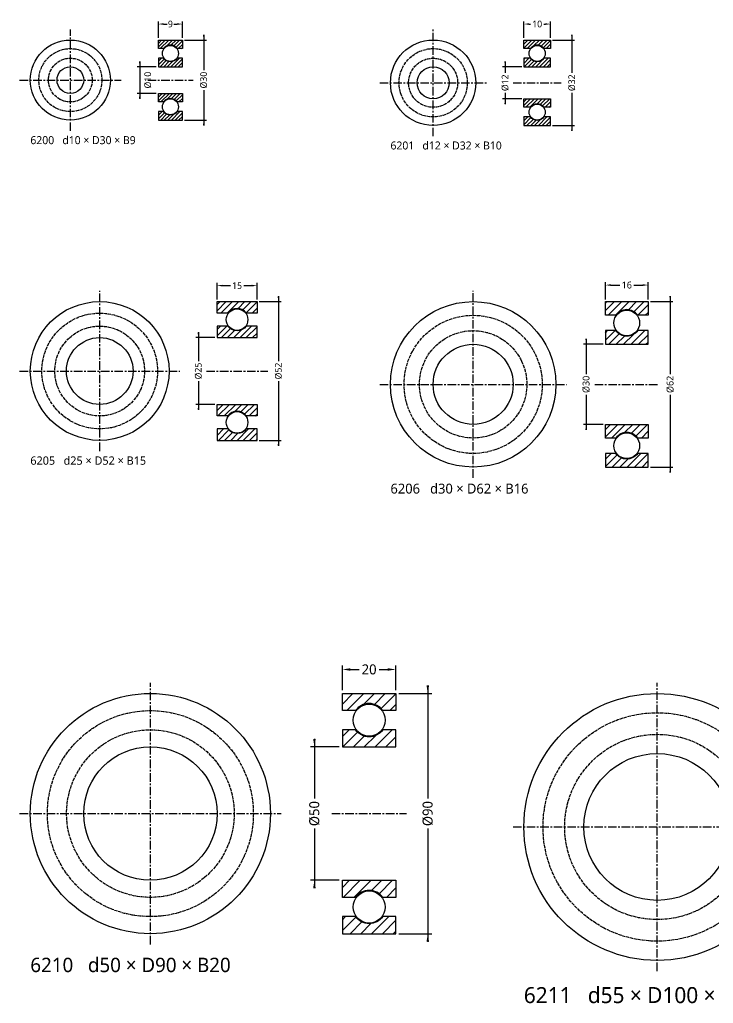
# Model space of a CAD drawing. Header units: millimetres. Extents: x -4 to 1088, y -943 to 2.
# Drawn here: x -4 to 256, y -366.9 to 1.6 of the extents above; entities that cross this region are included whole.
import ezdxf

# ---------------------------------------------------------------- set-up
doc = ezdxf.new("R2010")
doc.units = ezdxf.units.MM
doc.linetypes.add('CENTER', pattern=[5.08, 3.175, -0.635, 0.635, -0.635])
doc.linetypes.add('DASHED', pattern=[1.524, 1.27, -0.254])
for name, color, linetype in [('문자', 7, 'CONTINUOUS'), ('숨은선', 3, 'DASHED'), ('외형선', 7, 'CONTINUOUS'), ('중심선', 1, 'CENTER'), ('치수', 4, 'CONTINUOUS'), ('해칭', 8, 'CONTINUOUS')]:
    doc.layers.add(name, color=color, linetype=linetype)
doc.styles.add('CH_KOR', font='malgun.ttf')
doc.dimstyles.new('CH_DIM', dxfattribs={"dimtxt": 2.5, "dimasz": 2, "dimexe": 1, "dimexo": 0.8, "dimgap": 0.8, "dimtad": 1, "dimdec": 0, "dimtxsty": 'CH_KOR', "dimcen": 2.5, "dimclrd": 4, "dimclre": 4, "dimclrt": 4, "dimazin": 3, "dimtfac": 1, "dimtmove": 0, "dimatfit": 3})

# ---------------------------------------------------------------- blocks, each defined once
blk = doc.blocks.new('_CLOSEDFILLED')
at = {"color": 0, "linetype": 'BYBLOCK'}
blk.add_solid([(-1, 0.16), (0, 0), (-1, -0.16)], dxfattribs=at)
blk = doc.blocks.new('*D1')
at = {"color": 4}
for p, q in [((42.8, 15), (51, 15)), ((50, 17), (50, 3.75)), ((50, -3.75), (50, -17)), ((42.8, -15), (51, -15))]:
    blk.add_line(p, q, dxfattribs=at)
at = {"layer": 'Defpoints'}
for p in [(42, 15), (50, 15), (42, -15)]:
    blk.add_point(p, dxfattribs=at)
at = {"layer": '치수', "color": 4, "xscale": 2, "yscale": 2}
for p, rotation in [((50, 15), 270), ((50, -15), 90)]:
    blk.add_blockref('_CLOSEDFILLED', p, dxfattribs=dict(at, rotation=rotation))
at = {"layer": '치수', "color": 4, "insert": (50, 0), "char_height": 2.5, "attachment_point": 5, "rotation": 90, "style": 'CH_KOR'}
blk.add_mtext('Ø30', dxfattribs=at)
blk = doc.blocks.new('*D2')
at = {"color": 4}
for p, q in [((32.2, 5), (25, 5)), ((26, 7), (26, -7)), ((32.2, -5), (25, -5))]:
    blk.add_line(p, q, dxfattribs=at)
at = {"layer": 'Defpoints'}
for p in [(26, 5), (33, 5), (33, -5)]:
    blk.add_point(p, dxfattribs=at)
at = {"layer": '치수', "color": 4, "xscale": 2, "yscale": 2}
for p, rotation in [((26, 5), 270), ((26, -5), 90)]:
    blk.add_blockref('_CLOSEDFILLED', p, dxfattribs=dict(at, rotation=rotation))
at = {"layer": '치수', "color": 4, "insert": (29.05, 0), "char_height": 2.5, "attachment_point": 5, "rotation": 90, "style": 'CH_KOR'}
blk.add_mtext('Ø10', dxfattribs=at)
blk = doc.blocks.new('*D3')
at = {"color": 4}
for p, q in [((33, 15.8), (33, 22)), ((35, 21), (36.25, 21)), ((38.75, 21), (40, 21)), ((42, 15.8), (42, 22))]:
    blk.add_line(p, q, dxfattribs=at)
at = {"layer": 'Defpoints'}
for p in [(33, 21), (33, 15), (42, 15)]:
    blk.add_point(p, dxfattribs=at)
at = {"layer": '치수', "color": 4, "xscale": 2, "yscale": 2, "rotation": 180}
blk.add_blockref('_CLOSEDFILLED', (33, 21), dxfattribs=at)
at = {"layer": '치수', "color": 4, "xscale": 2, "yscale": 2}
blk.add_blockref('_CLOSEDFILLED', (42, 21), dxfattribs=at)
at = {"layer": '치수', "color": 4, "insert": (37.5, 21), "char_height": 2.5, "attachment_point": 5, "style": 'CH_KOR'}
blk.add_mtext('9', dxfattribs=at)
blk = doc.blocks.new('*D4')
at = {"color": 4}
for p, q in [((44.8, 16), (53, 16)), ((52, 18), (52, 3.75)), ((52, -3.75), (52, -18)), ((44.8, -16), (53, -16))]:
    blk.add_line(p, q, dxfattribs=at)
at = {"layer": 'Defpoints'}
for p in [(44, 16), (52, 16), (44, -16)]:
    blk.add_point(p, dxfattribs=at)
at = {"layer": '치수', "color": 4, "xscale": 2, "yscale": 2}
for p, rotation in [((52, 16), 270), ((52, -16), 90)]:
    blk.add_blockref('_CLOSEDFILLED', p, dxfattribs=dict(at, rotation=rotation))
at = {"layer": '치수', "color": 4, "insert": (52, 0), "char_height": 2.5, "attachment_point": 5, "rotation": 90, "style": 'CH_KOR'}
blk.add_mtext('Ø32', dxfattribs=at)
blk = doc.blocks.new('*D5')
at = {"color": 4}
for p, q in [((27, 8), (27, 3.75)), ((33.2, 6), (26, 6)), ((33.2, -6), (26, -6)), ((27, -3.75), (27, -8))]:
    blk.add_line(p, q, dxfattribs=at)
at = {"layer": 'Defpoints'}
for p in [(27, 6), (34, 6), (34, -6)]:
    blk.add_point(p, dxfattribs=at)
at = {"layer": '치수', "color": 4, "xscale": 2, "yscale": 2}
for p, rotation in [((27, 6), 270), ((27, -6), 90)]:
    blk.add_blockref('_CLOSEDFILLED', p, dxfattribs=dict(at, rotation=rotation))
at = {"layer": '치수', "color": 4, "insert": (27, 0), "char_height": 2.5, "attachment_point": 5, "rotation": 90, "style": 'CH_KOR'}
blk.add_mtext('Ø12', dxfattribs=at)
blk = doc.blocks.new('*D6')
at = {"color": 4}
for p, q in [((34, 16.8), (34, 23)), ((44, 16.8), (44, 23)), ((36, 22), (36.5, 22)), ((41.5, 22), (42, 22))]:
    blk.add_line(p, q, dxfattribs=at)
at = {"layer": 'Defpoints'}
for p in [(34, 22), (34, 16), (44, 16)]:
    blk.add_point(p, dxfattribs=at)
at = {"layer": '치수', "color": 4, "xscale": 2, "yscale": 2, "rotation": 180}
blk.add_blockref('_CLOSEDFILLED', (34, 22), dxfattribs=at)
at = {"layer": '치수', "color": 4, "xscale": 2, "yscale": 2}
blk.add_blockref('_CLOSEDFILLED', (44, 22), dxfattribs=at)
at = {"layer": '치수', "color": 4, "insert": (39, 22), "char_height": 2.5, "attachment_point": 5, "style": 'CH_KOR'}
blk.add_mtext('10', dxfattribs=at)
blk = doc.blocks.new('*D16')
at = {"color": 4}
for p, q in [((59.8, 26), (68, 26)), ((67, 28), (67, 3.75)), ((67, -3.75), (67, -28)), ((59.8, -26), (68, -26))]:
    blk.add_line(p, q, dxfattribs=at)
at = {"layer": 'Defpoints'}
for p in [(59, 26), (67, 26), (59, -26)]:
    blk.add_point(p, dxfattribs=at)
at = {"layer": '치수', "color": 4, "xscale": 2, "yscale": 2}
for p, rotation in [((67, 26), 270), ((67, -26), 90)]:
    blk.add_blockref('_CLOSEDFILLED', p, dxfattribs=dict(at, rotation=rotation))
at = {"layer": '치수', "color": 4, "insert": (67, 0), "char_height": 2.5, "attachment_point": 5, "rotation": 90, "style": 'CH_KOR'}
blk.add_mtext('Ø52', dxfattribs=at)
blk = doc.blocks.new('*D17')
at = {"color": 4}
for p, q in [((43.2, 12.5), (36, 12.5)), ((37, 14.5), (37, 3.75)), ((37, -3.75), (37, -14.5)), ((43.2, -12.5), (36, -12.5))]:
    blk.add_line(p, q, dxfattribs=at)
at = {"layer": 'Defpoints'}
for p in [(37, 12.5), (44, 12.5), (44, -12.5)]:
    blk.add_point(p, dxfattribs=at)
at = {"layer": '치수', "color": 4, "xscale": 2, "yscale": 2}
for p, rotation in [((37, 12.5), 270), ((37, -12.5), 90)]:
    blk.add_blockref('_CLOSEDFILLED', p, dxfattribs=dict(at, rotation=rotation))
at = {"layer": '치수', "color": 4, "insert": (37, 0), "char_height": 2.5, "attachment_point": 5, "rotation": 90, "style": 'CH_KOR'}
blk.add_mtext('Ø25', dxfattribs=at)
blk = doc.blocks.new('*D18')
at = {"color": 4}
for p, q in [((44, 26.8), (44, 33)), ((46, 32), (49, 32)), ((54, 32), (57, 32)), ((59, 26.8), (59, 33))]:
    blk.add_line(p, q, dxfattribs=at)
at = {"layer": 'Defpoints'}
for p in [(44, 32), (44, 26), (59, 26)]:
    blk.add_point(p, dxfattribs=at)
at = {"layer": '치수', "color": 4, "xscale": 2, "yscale": 2, "rotation": 180}
blk.add_blockref('_CLOSEDFILLED', (44, 32), dxfattribs=at)
at = {"layer": '치수', "color": 4, "xscale": 2, "yscale": 2}
blk.add_blockref('_CLOSEDFILLED', (59, 32), dxfattribs=at)
at = {"layer": '치수', "color": 4, "insert": (51.5, 32), "char_height": 2.5, "attachment_point": 5, "style": 'CH_KOR'}
blk.add_mtext('15', dxfattribs=at)
blk = doc.blocks.new('*D19')
at = {"color": 4}
for p, q in [((66.43, 31), (74.9, 31)), ((73.87, 33.07), (73.87, 3.87)), ((73.87, -3.88), (73.87, -33.07)), ((66.43, -31), (74.9, -31))]:
    blk.add_line(p, q, dxfattribs=at)
at = {"layer": 'Defpoints'}
for p in [(65.6, 31), (73.87, 31), (65.6, -31)]:
    blk.add_point(p, dxfattribs=at)
at = {"layer": '치수', "color": 4, "xscale": 2.066666666666667, "yscale": 2.066666666666667}
for p, rotation in [((73.87, 31), 270), ((73.87, -31), 90)]:
    blk.add_blockref('_CLOSEDFILLED', p, dxfattribs=dict(at, rotation=rotation))
at = {"layer": '치수', "color": 4, "insert": (73.87, 0), "char_height": 2.583, "attachment_point": 5, "rotation": 90, "style": 'CH_KOR'}
blk.add_mtext('Ø62', dxfattribs=at)
blk = doc.blocks.new('*D20')
at = {"color": 4}
for p, q in [((48.77, 15), (41.33, 15)), ((42.37, 17.07), (42.37, 3.87)), ((42.37, -3.88), (42.37, -17.07)), ((48.77, -15), (41.33, -15))]:
    blk.add_line(p, q, dxfattribs=at)
at = {"layer": 'Defpoints'}
for p in [(42.37, 15), (49.6, 15), (49.6, -15)]:
    blk.add_point(p, dxfattribs=at)
at = {"layer": '치수', "color": 4, "xscale": 2.066666666666667, "yscale": 2.066666666666667}
for p, rotation in [((42.37, 15), 270), ((42.37, -15), 90)]:
    blk.add_blockref('_CLOSEDFILLED', p, dxfattribs=dict(at, rotation=rotation))
at = {"layer": '치수', "color": 4, "insert": (42.37, 0), "char_height": 2.583, "attachment_point": 5, "rotation": 90, "style": 'CH_KOR'}
blk.add_mtext('Ø30', dxfattribs=at)
blk = doc.blocks.new('*D21')
at = {"color": 4}
for p, q in [((49.6, 31.83), (49.6, 38.23)), ((51.67, 37.2), (55.02, 37.2)), ((60.18, 37.2), (63.53, 37.2)), ((65.6, 31.83), (65.6, 38.23))]:
    blk.add_line(p, q, dxfattribs=at)
at = {"layer": 'Defpoints'}
for p in [(49.6, 37.2), (49.6, 31), (65.6, 31)]:
    blk.add_point(p, dxfattribs=at)
at = {"layer": '치수', "color": 4, "xscale": 2.066666666666667, "yscale": 2.066666666666667, "rotation": 180}
blk.add_blockref('_CLOSEDFILLED', (49.6, 37.2), dxfattribs=at)
at = {"layer": '치수', "color": 4, "xscale": 2.066666666666667, "yscale": 2.066666666666667}
blk.add_blockref('_CLOSEDFILLED', (65.6, 37.2), dxfattribs=at)
at = {"layer": '치수', "color": 4, "insert": (57.6, 37.2), "char_height": 2.583, "attachment_point": 5, "style": 'CH_KOR'}
blk.add_mtext('16', dxfattribs=at)
blk = doc.blocks.new('*D31')
at = {"color": 4}
for p, q in [((104, 48), (104, 5.625)), ((93.2, 45), (105.5, 45)), ((104, -5.625), (104, -48)), ((93.2, -45), (105.5, -45))]:
    blk.add_line(p, q, dxfattribs=at)
at = {"layer": 'Defpoints'}
for p in [(92, 45), (104, 45), (92, -45)]:
    blk.add_point(p, dxfattribs=at)
at = {"layer": '치수', "color": 4, "xscale": 3, "yscale": 3}
for p, rotation in [((104, 45), 270), ((104, -45), 90)]:
    blk.add_blockref('_CLOSEDFILLED', p, dxfattribs=dict(at, rotation=rotation))
at = {"layer": '치수', "color": 4, "insert": (104, 0), "char_height": 3.75, "attachment_point": 5, "rotation": 90, "style": 'CH_KOR'}
blk.add_mtext('Ø90', dxfattribs=at)
blk = doc.blocks.new('*D32')
at = {"color": 4}
for p, q in [((61.5, 28), (61.5, 5.625)), ((70.8, 25), (60, 25)), ((61.5, -5.625), (61.5, -28)), ((70.8, -25), (60, -25))]:
    blk.add_line(p, q, dxfattribs=at)
at = {"layer": 'Defpoints'}
for p in [(61.5, 25), (72, 25), (72, -25)]:
    blk.add_point(p, dxfattribs=at)
at = {"layer": '치수', "color": 4, "xscale": 3, "yscale": 3}
for p, rotation in [((61.5, 25), 270), ((61.5, -25), 90)]:
    blk.add_blockref('_CLOSEDFILLED', p, dxfattribs=dict(at, rotation=rotation))
at = {"layer": '치수', "color": 4, "insert": (61.5, 0), "char_height": 3.75, "attachment_point": 5, "rotation": 90, "style": 'CH_KOR'}
blk.add_mtext('Ø50', dxfattribs=at)
blk = doc.blocks.new('*D33')
at = {"color": 4}
for p, q in [((72, 46.2), (72, 55.5)), ((92, 46.2), (92, 55.5)), ((75, 54), (78.25, 54)), ((85.75, 54), (89, 54))]:
    blk.add_line(p, q, dxfattribs=at)
at = {"layer": 'Defpoints'}
for p in [(72, 54), (72, 45), (92, 45)]:
    blk.add_point(p, dxfattribs=at)
at = {"layer": '치수', "color": 4, "xscale": 3, "yscale": 3, "rotation": 180}
blk.add_blockref('_CLOSEDFILLED', (72, 54), dxfattribs=at)
at = {"layer": '치수', "color": 4, "xscale": 3, "yscale": 3}
blk.add_blockref('_CLOSEDFILLED', (92, 54), dxfattribs=at)
at = {"layer": '치수', "color": 4, "insert": (82, 54), "char_height": 3.75, "attachment_point": 5, "style": 'CH_KOR'}
blk.add_mtext('20', dxfattribs=at)
blk = doc.blocks.new('*D34')
at = {"color": 4}
for p, q in [((114.33, 53.33), (114.33, 8.33)), ((102.33, 50), (116, 50)), ((114.33, -8.33), (114.33, -53.33)), ((102.33, -50), (116, -50))]:
    blk.add_line(p, q, dxfattribs=at)
at = {"layer": 'Defpoints'}
for p in [(101, 50), (114.33, 50), (101, -50)]:
    blk.add_point(p, dxfattribs=at)
at = {"layer": '치수', "color": 4, "xscale": 3.3333333333333335, "yscale": 3.3333333333333335}
for p, rotation in [((114.33, 50), 270), ((114.33, -50), 90)]:
    blk.add_blockref('_CLOSEDFILLED', p, dxfattribs=dict(at, rotation=rotation))
at = {"layer": '치수', "color": 4, "insert": (114.33, 0), "char_height": 4.167, "attachment_point": 5, "rotation": 90, "style": 'CH_KOR'}
blk.add_mtext('Ø100', dxfattribs=at)
blk = doc.blocks.new('*D35')
at = {"color": 4}
for p, q in [((68.33, 30.83), (68.33, 6.25)), ((78.67, 27.5), (66.67, 27.5)), ((68.33, -6.25), (68.33, -30.83)), ((78.67, -27.5), (66.67, -27.5))]:
    blk.add_line(p, q, dxfattribs=at)
at = {"layer": 'Defpoints'}
for p in [(68.33, 27.5), (80, 27.5), (80, -27.5)]:
    blk.add_point(p, dxfattribs=at)
at = {"layer": '치수', "color": 4, "xscale": 3.3333333333333335, "yscale": 3.3333333333333335}
for p, rotation in [((68.33, 27.5), 270), ((68.33, -27.5), 90)]:
    blk.add_blockref('_CLOSEDFILLED', p, dxfattribs=dict(at, rotation=rotation))
at = {"layer": '치수', "color": 4, "insert": (68.33, 0), "char_height": 4.167, "attachment_point": 5, "rotation": 90, "style": 'CH_KOR'}
blk.add_mtext('Ø55', dxfattribs=at)
blk = doc.blocks.new('*D36')
at = {"color": 4}
for p, q in [((80, 51.33), (80, 61.67)), ((83.33, 60), (86.33, 60)), ((94.67, 60), (97.67, 60)), ((101, 51.33), (101, 61.67))]:
    blk.add_line(p, q, dxfattribs=at)
at = {"layer": 'Defpoints'}
for p in [(80, 60), (80, 50), (101, 50)]:
    blk.add_point(p, dxfattribs=at)
at = {"layer": '치수', "color": 4, "xscale": 3.3333333333333335, "yscale": 3.3333333333333335, "rotation": 180}
blk.add_blockref('_CLOSEDFILLED', (80, 60), dxfattribs=at)
at = {"layer": '치수', "color": 4, "xscale": 3.3333333333333335, "yscale": 3.3333333333333335}
blk.add_blockref('_CLOSEDFILLED', (101, 60), dxfattribs=at)
at = {"layer": '치수', "color": 4, "insert": (90.5, 60), "char_height": 4.167, "attachment_point": 5, "style": 'CH_KOR'}
blk.add_mtext('21', dxfattribs=at)
blk = doc.blocks.new('BRG_6200')
at = {"layer": '해칭'}
h = blk.add_hatch(dxfattribs=at)
h.set_pattern_fill('ANSI31', scale=0.3)
h.paths.add_polyline_path([(33, 15), (42, 15), (42, 11.8), (40.05, 11.8, 0.51797), (34.95, 11.8), (33, 11.8)])
h = blk.add_hatch(dxfattribs=at)
h.set_pattern_fill('ANSI31', scale=0.3)
h.paths.add_polyline_path([(33, 5), (42, 5), (42, 8.2), (40.05, 8.2, -0.51797), (34.95, 8.2), (33, 8.2)])
h = blk.add_hatch(dxfattribs=at)
h.set_pattern_fill('ANSI31', scale=0.3)
h.paths.add_polyline_path([(33, -5), (42, -5), (42, -8.2), (40.05, -8.2, 0.51797), (34.95, -8.2), (33, -8.2)])
h = blk.add_hatch(dxfattribs=at)
h.set_pattern_fill('ANSI31', scale=0.3)
h.paths.add_polyline_path([(33, -15), (42, -15), (42, -11.8), (40.05, -11.8, -0.51797), (34.95, -11.8), (33, -11.8)])
at = {"layer": '숨은선'}
for radius in [11.8, 8.2]:
    blk.add_circle((0, 0), radius, dxfattribs=at)
at = {"layer": '외형선'}
for points in [[(33, 15), (42, 15), (42, 11.8), (40.05, 11.8, 0.51797), (34.95, 11.8), (33, 11.8)], [(33, 5), (42, 5), (42, 8.2), (40.05, 8.2, -0.51797), (34.95, 8.2), (33, 8.2)], [(33, -5), (42, -5), (42, -8.2), (40.05, -8.2, 0.51797), (34.95, -8.2), (33, -8.2)], [(33, -15), (42, -15), (42, -11.8), (40.05, -11.8, -0.51797), (34.95, -11.8), (33, -11.8)]]:
    blk.add_lwpolyline(points, format="xyb", close=True, dxfattribs=at)
for centre, radius in [((0, 0), 15), ((37.5, 10), 3), ((0, 0), 5), ((37.5, -10), 3)]:
    blk.add_circle(centre, radius, dxfattribs=at)
at = {"layer": '중심선'}
for p, q in [((0, -19), (0, 19)), ((-19, 0), (19, 0)), ((29, 0), (46, 0))]:
    blk.add_line(p, q, dxfattribs=at)
at = {"layer": '문자', "style": 'CH_KOR'}
blk.add_text('6200   d10 × D30 × B9', height=3, dxfattribs=at).set_placement((-15, -24))
at = {"layer": '치수'}
dim = blk.add_linear_dim(base=(33, 21), p1=(33, 15), p2=(42, 15), dimstyle='CH_DIM', override={"dimscale": 1}, dxfattribs=at)
dim.commit()
dim.dimension.update_dxf_attribs({"geometry": '*D3', "text_midpoint": (37.5, 21)})
for base, p1, p2, text, picture, middle in [((50, 15), (42, 15), (42, -15), 'Ø30', '*D1', (50, 0)), ((26, 5), (33, 5), (33, -5), 'Ø10', '*D2', (29.05, 0))]:
    dim = blk.add_linear_dim(base=base, p1=p1, p2=p2, angle=90, text=text, dimstyle='CH_DIM', override={"dimscale": 1}, dxfattribs=at)
    dim.commit()
    dim.dimension.update_dxf_attribs({"geometry": picture, "text_midpoint": middle})
blk = doc.blocks.new('BRG_6201')
at = {"layer": '해칭'}
h = blk.add_hatch(dxfattribs=at)
h.set_pattern_fill('ANSI31', scale=0.32)
h.paths.add_polyline_path([(34, 16), (44, 16), (44, 12.8), (41.55, 12.8, 0.51797), (36.45, 12.8), (34, 12.8)])
h = blk.add_hatch(dxfattribs=at)
h.set_pattern_fill('ANSI31', scale=0.32)
h.paths.add_polyline_path([(34, 6), (44, 6), (44, 9.2), (41.55, 9.2, -0.51797), (36.45, 9.2), (34, 9.2)])
h = blk.add_hatch(dxfattribs=at)
h.set_pattern_fill('ANSI31', scale=0.32)
h.paths.add_polyline_path([(34, -6), (44, -6), (44, -9.2), (41.55, -9.2, 0.51797), (36.45, -9.2), (34, -9.2)])
h = blk.add_hatch(dxfattribs=at)
h.set_pattern_fill('ANSI31', scale=0.32)
h.paths.add_polyline_path([(34, -16), (44, -16), (44, -12.8), (41.55, -12.8, -0.51797), (36.45, -12.8), (34, -12.8)])
at = {"layer": '숨은선'}
for radius in [12.8, 9.2]:
    blk.add_circle((0, 0), radius, dxfattribs=at)
at = {"layer": '외형선'}
for points in [[(34, 16), (44, 16), (44, 12.8), (41.55, 12.8, 0.51797), (36.45, 12.8), (34, 12.8)], [(34, 6), (44, 6), (44, 9.2), (41.55, 9.2, -0.51797), (36.45, 9.2), (34, 9.2)], [(34, -6), (44, -6), (44, -9.2), (41.55, -9.2, 0.51797), (36.45, -9.2), (34, -9.2)], [(34, -16), (44, -16), (44, -12.8), (41.55, -12.8, -0.51797), (36.45, -12.8), (34, -12.8)]]:
    blk.add_lwpolyline(points, format="xyb", close=True, dxfattribs=at)
for centre, radius in [((0, 0), 16), ((39, 11), 3), ((0, 0), 6), ((39, -11), 3)]:
    blk.add_circle(centre, radius, dxfattribs=at)
at = {"layer": '중심선'}
for p, q in [((0, -20), (0, 20)), ((-20, 0), (20, 0)), ((30, 0), (48, 0))]:
    blk.add_line(p, q, dxfattribs=at)
at = {"layer": '문자', "style": 'CH_KOR'}
blk.add_text('6201   d12 × D32 × B10', height=3, dxfattribs=at).set_placement((-16, -25))
at = {"layer": '치수'}
dim = blk.add_linear_dim(base=(34, 22), p1=(34, 16), p2=(44, 16), dimstyle='CH_DIM', override={"dimscale": 1}, dxfattribs=at)
dim.commit()
dim.dimension.update_dxf_attribs({"geometry": '*D6', "text_midpoint": (39, 22)})
for base, p1, p2, text, picture, middle in [((52, 16), (44, 16), (44, -16), 'Ø32', '*D4', (52, 0)), ((27, 6), (34, 6), (34, -6), 'Ø12', '*D5', (27, 0))]:
    dim = blk.add_linear_dim(base=base, p1=p1, p2=p2, angle=90, text=text, dimstyle='CH_DIM', override={"dimscale": 1}, dxfattribs=at)
    dim.commit()
    dim.dimension.update_dxf_attribs({"geometry": picture, "text_midpoint": middle})
blk = doc.blocks.new('BRG_6205')
at = {"layer": '해칭'}
h = blk.add_hatch(dxfattribs=at)
h.set_pattern_fill('ANSI31', scale=0.52)
h.paths.add_polyline_path([(44, 26), (59, 26), (59, 21.68), (54.94, 21.68, 0.51797), (48.06, 21.68), (44, 21.68)])
h = blk.add_hatch(dxfattribs=at)
h.set_pattern_fill('ANSI31', scale=0.52)
h.paths.add_polyline_path([(44, 12.5), (59, 12.5), (59, 16.82), (54.94, 16.82, -0.51797), (48.06, 16.82), (44, 16.82)])
h = blk.add_hatch(dxfattribs=at)
h.set_pattern_fill('ANSI31', scale=0.52)
h.paths.add_polyline_path([(44, -12.5), (59, -12.5), (59, -16.82), (54.94, -16.82, 0.51797), (48.06, -16.82), (44, -16.82)])
h = blk.add_hatch(dxfattribs=at)
h.set_pattern_fill('ANSI31', scale=0.52)
h.paths.add_polyline_path([(44, -26), (59, -26), (59, -21.68), (54.94, -21.68, -0.51797), (48.06, -21.68), (44, -21.68)])
at = {"layer": '숨은선'}
for radius in [21.68, 16.82]:
    blk.add_circle((0, 0), radius, dxfattribs=at)
at = {"layer": '외형선'}
for points in [[(44, 26), (59, 26), (59, 21.68), (54.94, 21.68, 0.51797), (48.06, 21.68), (44, 21.68)], [(44, 12.5), (59, 12.5), (59, 16.82), (54.94, 16.82, -0.51797), (48.06, 16.82), (44, 16.82)], [(44, -12.5), (59, -12.5), (59, -16.82), (54.94, -16.82, 0.51797), (48.06, -16.82), (44, -16.82)], [(44, -26), (59, -26), (59, -21.68), (54.94, -21.68, -0.51797), (48.06, -21.68), (44, -21.68)]]:
    blk.add_lwpolyline(points, format="xyb", close=True, dxfattribs=at)
for centre, radius in [((0, 0), 26), ((51.5, 19.25), 4.05), ((0, 0), 12.5), ((51.5, -19.25), 4.05)]:
    blk.add_circle(centre, radius, dxfattribs=at)
at = {"layer": '중심선'}
for p, q in [((0, -30), (0, 30)), ((-30, 0), (30, 0)), ((40, 0), (63, 0))]:
    blk.add_line(p, q, dxfattribs=at)
at = {"layer": '문자', "style": 'CH_KOR'}
blk.add_text('6205   d25 × D52 × B15', height=3.12, dxfattribs=at).set_placement((-26, -35.12))
at = {"layer": '치수'}
dim = blk.add_linear_dim(base=(44, 32), p1=(44, 26), p2=(59, 26), dimstyle='CH_DIM', override={"dimscale": 1}, dxfattribs=at)
dim.commit()
dim.dimension.update_dxf_attribs({"geometry": '*D18', "text_midpoint": (51.5, 32)})
for base, p1, p2, text, picture, middle in [((67, 26), (59, 26), (59, -26), 'Ø52', '*D16', (67, 0)), ((37, 12.5), (44, 12.5), (44, -12.5), 'Ø25', '*D17', (37, 0))]:
    dim = blk.add_linear_dim(base=base, p1=p1, p2=p2, angle=90, text=text, dimstyle='CH_DIM', override={"dimscale": 1}, dxfattribs=at)
    dim.commit()
    dim.dimension.update_dxf_attribs({"geometry": picture, "text_midpoint": middle})
blk = doc.blocks.new('BRG_6206')
at = {"layer": '해칭'}
h = blk.add_hatch(dxfattribs=at)
h.set_pattern_fill('ANSI31', scale=0.62)
h.paths.add_polyline_path([(49.6, 31), (65.6, 31), (65.6, 25.88), (61.68, 25.88, 0.51797), (53.52, 25.88), (49.6, 25.88)])
h = blk.add_hatch(dxfattribs=at)
h.set_pattern_fill('ANSI31', scale=0.62)
h.paths.add_polyline_path([(49.6, 15), (65.6, 15), (65.6, 20.12), (61.68, 20.12, -0.51797), (53.52, 20.12), (49.6, 20.12)])
h = blk.add_hatch(dxfattribs=at)
h.set_pattern_fill('ANSI31', scale=0.62)
h.paths.add_polyline_path([(49.6, -15), (65.6, -15), (65.6, -20.12), (61.68, -20.12, 0.51797), (53.52, -20.12), (49.6, -20.12)])
h = blk.add_hatch(dxfattribs=at)
h.set_pattern_fill('ANSI31', scale=0.62)
h.paths.add_polyline_path([(49.6, -31), (65.6, -31), (65.6, -25.88), (61.68, -25.88, -0.51797), (53.52, -25.88), (49.6, -25.88)])
at = {"layer": '숨은선'}
for radius in [25.88, 20.12]:
    blk.add_circle((0, 0), radius, dxfattribs=at)
at = {"layer": '외형선'}
for points in [[(49.6, 31), (65.6, 31), (65.6, 25.88), (61.68, 25.88, 0.51797), (53.52, 25.88), (49.6, 25.88)], [(49.6, 15), (65.6, 15), (65.6, 20.12), (61.68, 20.12, -0.51797), (53.52, 20.12), (49.6, 20.12)], [(49.6, -15), (65.6, -15), (65.6, -20.12), (61.68, -20.12, 0.51797), (53.52, -20.12), (49.6, -20.12)], [(49.6, -31), (65.6, -31), (65.6, -25.88), (61.68, -25.88, -0.51797), (53.52, -25.88), (49.6, -25.88)]]:
    blk.add_lwpolyline(points, format="xyb", close=True, dxfattribs=at)
for centre, radius in [((0, 0), 31), ((57.6, 23), 4.8), ((0, 0), 15), ((57.6, -23), 4.8)]:
    blk.add_circle(centre, radius, dxfattribs=at)
at = {"layer": '중심선'}
for p, q in [((0, -35), (0, 35)), ((-35, 0), (35, 0)), ((45.6, 0), (69.6, 0))]:
    blk.add_line(p, q, dxfattribs=at)
at = {"layer": '문자', "style": 'CH_KOR'}
blk.add_text('6206   d30 × D62 × B16', height=3.72, dxfattribs=at).set_placement((-31, -40.92))
at = {"layer": '치수'}
dim = blk.add_linear_dim(base=(49.6, 37.2), p1=(49.6, 31), p2=(65.6, 31), dimstyle='CH_DIM', override={"dimscale": 1.033333}, dxfattribs=at)
dim.commit()
dim.dimension.update_dxf_attribs({"geometry": '*D21', "text_midpoint": (57.6, 37.2)})
for base, p1, p2, text, picture, middle in [((73.87, 31), (65.6, 31), (65.6, -31), 'Ø62', '*D19', (73.87, 0)), ((42.37, 15), (49.6, 15), (49.6, -15), 'Ø30', '*D20', (42.37, 0))]:
    dim = blk.add_linear_dim(base=base, p1=p1, p2=p2, angle=90, text=text, dimstyle='CH_DIM', override={"dimscale": 1.033333}, dxfattribs=at)
    dim.commit()
    dim.dimension.update_dxf_attribs({"geometry": picture, "text_midpoint": middle})
blk = doc.blocks.new('BRG_6210')
at = {"layer": '해칭'}
h = blk.add_hatch(dxfattribs=at)
h.set_pattern_fill('ANSI31', scale=0.9)
h.paths.add_polyline_path([(72, 45), (92, 45), (92, 38.6), (87.1, 38.6, 0.51797), (76.9, 38.6), (72, 38.6)])
h = blk.add_hatch(dxfattribs=at)
h.set_pattern_fill('ANSI31', scale=0.9)
h.paths.add_polyline_path([(72, 25), (92, 25), (92, 31.4), (87.1, 31.4, -0.51797), (76.9, 31.4), (72, 31.4)])
h = blk.add_hatch(dxfattribs=at)
h.set_pattern_fill('ANSI31', scale=0.9)
h.paths.add_polyline_path([(72, -25), (92, -25), (92, -31.4), (87.1, -31.4, 0.51797), (76.9, -31.4), (72, -31.4)])
h = blk.add_hatch(dxfattribs=at)
h.set_pattern_fill('ANSI31', scale=0.9)
h.paths.add_polyline_path([(72, -45), (92, -45), (92, -38.6), (87.1, -38.6, -0.51797), (76.9, -38.6), (72, -38.6)])
at = {"layer": '숨은선'}
for radius in [38.6, 31.4]:
    blk.add_circle((0, 0), radius, dxfattribs=at)
at = {"layer": '외형선'}
for points in [[(72, 45), (92, 45), (92, 38.6), (87.1, 38.6, 0.51797), (76.9, 38.6), (72, 38.6)], [(72, 25), (92, 25), (92, 31.4), (87.1, 31.4, -0.51797), (76.9, 31.4), (72, 31.4)], [(72, -25), (92, -25), (92, -31.4), (87.1, -31.4, 0.51797), (76.9, -31.4), (72, -31.4)], [(72, -45), (92, -45), (92, -38.6), (87.1, -38.6, -0.51797), (76.9, -38.6), (72, -38.6)]]:
    blk.add_lwpolyline(points, format="xyb", close=True, dxfattribs=at)
for centre, radius in [((0, 0), 45), ((82, 35), 6), ((0, 0), 25), ((82, -35), 6)]:
    blk.add_circle(centre, radius, dxfattribs=at)
at = {"layer": '중심선'}
for p, q in [((0, -49), (0, 49)), ((-49, 0), (49, 0)), ((68, 0), (96, 0))]:
    blk.add_line(p, q, dxfattribs=at)
at = {"layer": '문자', "style": 'CH_KOR'}
blk.add_text('6210   d50 × D90 × B20', height=5.4, dxfattribs=at).set_placement((-45, -59.4))
at = {"layer": '치수'}
dim = blk.add_linear_dim(base=(72, 54), p1=(72, 45), p2=(92, 45), dimstyle='CH_DIM', override={"dimscale": 1.5}, dxfattribs=at)
dim.commit()
dim.dimension.update_dxf_attribs({"geometry": '*D33', "text_midpoint": (82, 54)})
for base, p1, p2, text, picture, middle in [((104, 45), (92, 45), (92, -45), 'Ø90', '*D31', (104, 0)), ((61.5, 25), (72, 25), (72, -25), 'Ø50', '*D32', (61.5, 0))]:
    dim = blk.add_linear_dim(base=base, p1=p1, p2=p2, angle=90, text=text, dimstyle='CH_DIM', override={"dimscale": 1.5}, dxfattribs=at)
    dim.commit()
    dim.dimension.update_dxf_attribs({"geometry": picture, "text_midpoint": middle})
blk = doc.blocks.new('BRG_6211')
at = {"layer": '해칭'}
h = blk.add_hatch(dxfattribs=at)
h.set_pattern_fill('ANSI31')
h.paths.add_polyline_path([(80, 50), (101, 50), (101, 42.8), (96.23, 42.8, 0.51797), (84.77, 42.8), (80, 42.8)])
h = blk.add_hatch(dxfattribs=at)
h.set_pattern_fill('ANSI31')
h.paths.add_polyline_path([(80, 27.5), (101, 27.5), (101, 34.7), (96.23, 34.7, -0.51797), (84.77, 34.7), (80, 34.7)])
h = blk.add_hatch(dxfattribs=at)
h.set_pattern_fill('ANSI31')
h.paths.add_polyline_path([(80, -27.5), (101, -27.5), (101, -34.7), (96.23, -34.7, 0.51797), (84.77, -34.7), (80, -34.7)])
h = blk.add_hatch(dxfattribs=at)
h.set_pattern_fill('ANSI31')
h.paths.add_polyline_path([(80, -50), (101, -50), (101, -42.8), (96.23, -42.8, -0.51797), (84.77, -42.8), (80, -42.8)])
at = {"layer": '숨은선'}
for radius in [42.8, 34.7]:
    blk.add_circle((0, 0), radius, dxfattribs=at)
at = {"layer": '외형선'}
for points in [[(80, 50), (101, 50), (101, 42.8), (96.23, 42.8, 0.51797), (84.77, 42.8), (80, 42.8)], [(80, 27.5), (101, 27.5), (101, 34.7), (96.23, 34.7, -0.51797), (84.77, 34.7), (80, 34.7)], [(80, -27.5), (101, -27.5), (101, -34.7), (96.23, -34.7, 0.51797), (84.77, -34.7), (80, -34.7)], [(80, -50), (101, -50), (101, -42.8), (96.23, -42.8, -0.51797), (84.77, -42.8), (80, -42.8)]]:
    blk.add_lwpolyline(points, format="xyb", close=True, dxfattribs=at)
for centre, radius in [((0, 0), 50), ((90.5, 38.75), 6.75), ((0, 0), 27.5), ((90.5, -38.75), 6.75)]:
    blk.add_circle(centre, radius, dxfattribs=at)
at = {"layer": '중심선'}
for p, q in [((0, -54), (0, 54)), ((-54, 0), (54, 0)), ((76, 0), (105, 0))]:
    blk.add_line(p, q, dxfattribs=at)
at = {"layer": '문자', "style": 'CH_KOR'}
blk.add_text('6211   d55 × D100 × B21', height=6, dxfattribs=at).set_placement((-50, -66))
at = {"layer": '치수'}
dim = blk.add_linear_dim(base=(80, 60), p1=(80, 50), p2=(101, 50), dimstyle='CH_DIM', override={"dimscale": 1.666667}, dxfattribs=at)
dim.commit()
dim.dimension.update_dxf_attribs({"geometry": '*D36', "text_midpoint": (90.5, 60)})
for base, p1, p2, text, picture, middle in [((114.33, 50), (101, 50), (101, -50), 'Ø100', '*D34', (114.33, 0)), ((68.33, 27.5), (80, 27.5), (80, -27.5), 'Ø55', '*D35', (68.33, 0))]:
    dim = blk.add_linear_dim(base=base, p1=p1, p2=p2, angle=90, text=text, dimstyle='CH_DIM', override={"dimscale": 1.666667}, dxfattribs=at)
    dim.commit()
    dim.dimension.update_dxf_attribs({"geometry": picture, "text_midpoint": middle})

msp = doc.modelspace()

# ---------------------------------------------------------------- block references
for name, p in [('BRG_6200', (15, -21)), ('BRG_6201', (151, -22)), ('BRG_6205', (26, -130)), ('BRG_6206', (166, -135)), ('BRG_6210', (45, -295.83)), ('BRG_6211', (235, -300.83))]:
    msp.add_blockref(name, p)

doc.saveas('drawing.dxf')
